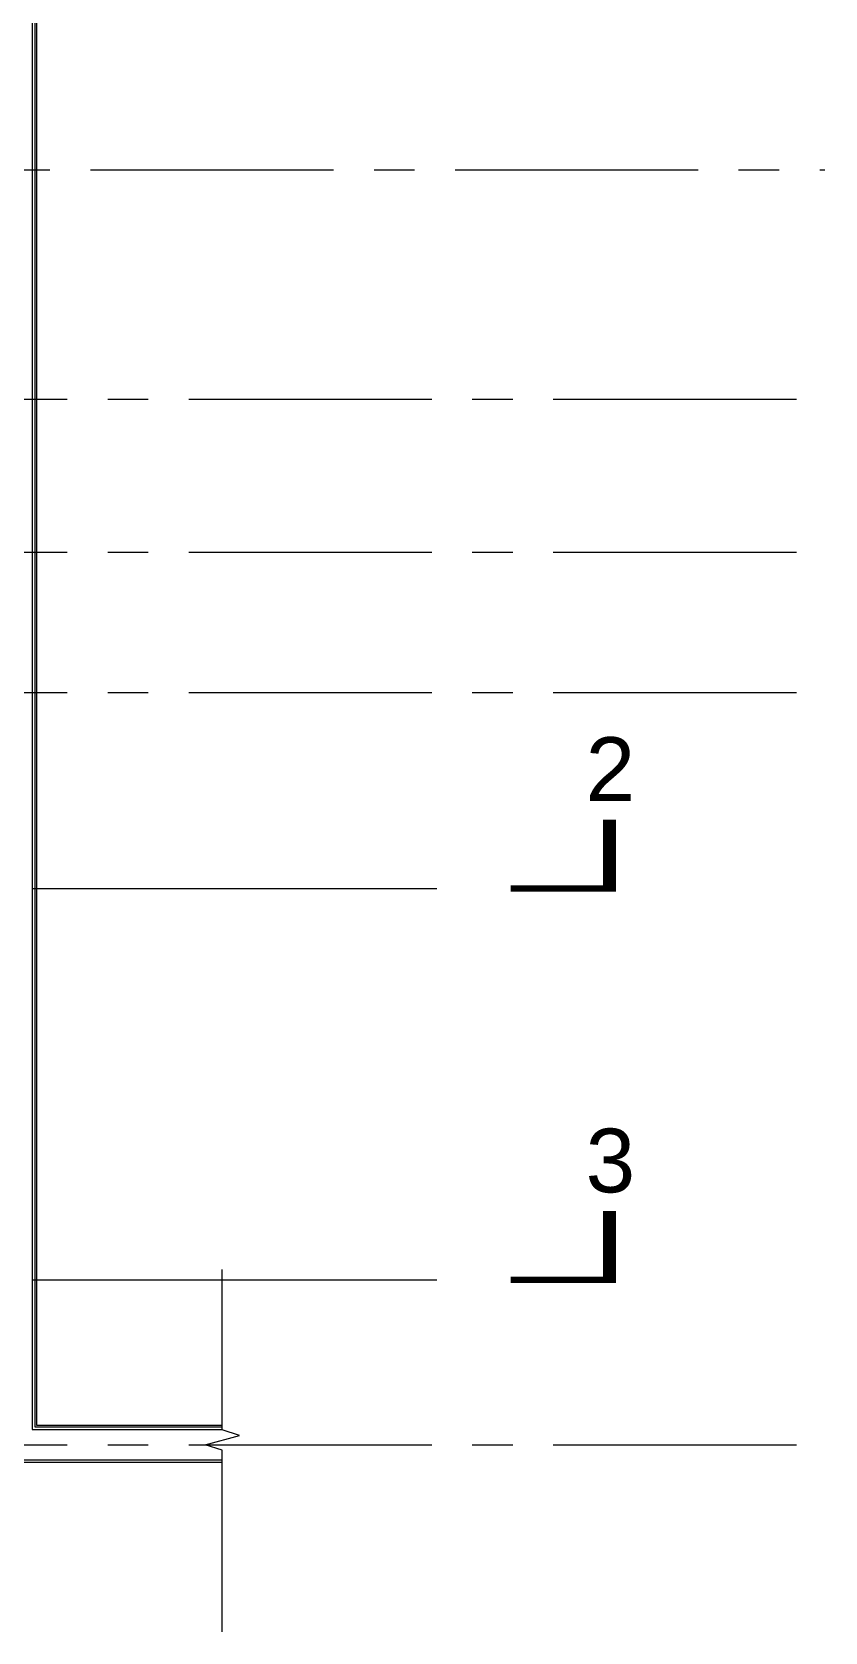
# Model space of a CAD drawing. Extents: x 296441 to 853063, y 459050 to 1117990.
# Drawn here: x 668218 to 674433, y 717844 to 730393 of the extents above; entities that cross this region are included whole.
import ezdxf
from ezdxf.enums import TextEntityAlignment as Align

# ---------------------------------------------------------------- set-up
doc = ezdxf.new("R2010")
doc.units = 0
doc.header["$LTSCALE"] = 1000
doc.linetypes.add('14-GRID$0$CENTER2', pattern=[28.575, 19.05, -3.175, 3.175, -3.175])
doc.linetypes.add('20-PLAN-FL01-P$0$HIDDEN2', pattern=[4.7625, 3.175, -1.5875])
for name, color, linetype in [('14-FL01-P$0$A-WALL-FNSH', 6, 'Continuous'), ('14-GRID$0$G-GRID', 9, '14-GRID$0$CENTER2'), ('14-PLAN-BS01-P$0$A-OVLK', 140, 'Continuous'), ('20-PLAN-FL01-P$0$A-ANNO-SYMB-BUBL', 74, 'Continuous'), ('20-PLAN-FL01-P$0$A-HDDN', 150, '20-PLAN-FL01-P$0$HIDDEN2'), ('20-PLAN-FL01-P$0$A-WALL', 1, 'Continuous'), ('20-PLAN-FL01-P$0$M3b-FL01$0$A-SECT-FNSH', 6, 'Continuous'), ('E4-FL01$0$A-WALL', 1, 'Continuous')]:
    doc.layers.add(name, color=color, linetype=linetype)
doc.styles.add('20-PLAN-FL01-P$0$GOA_02_Arial_1.00', font='arial.ttf')

msp = doc.modelspace()

# ---------------------------------------------------------------- linework, layer by layer
for points, const_width in [([(672743.5, 723651.3), (672743.5, 724216.3)], 100), ([(672793.8, 723676.5), (671968.8, 723676.5)], 50), ([(672743.5, 720581.5), (672743.5, 721146.5)], 100), ([(672793.8, 720606.6), (671968.8, 720606.6)], 50)]:
    msp.add_lwpolyline(points, dxfattribs=dict(const_width=const_width))
at = {"layer": '14-FL01-P$0$A-WALL-FNSH'}
for p, q in [((668238.5, 735087.6), (668238.5, 719452.6)), ((668238.5, 719452.6), (669709.3, 719452.6))]:
    msp.add_line(p, q, dxfattribs=at)
at = {"layer": '14-GRID$0$G-GRID', "color": 8, "ltscale": 0.1}
for p, q in [((620098.5, 729312.6), (674432.5, 729312.6)), ((595151, 727512.6), (674432.5, 727512.6)), ((595151, 726312.6), (674432.5, 726312.6)), ((595151, 725212.6), (674432.5, 725212.6)), ((595151, 719312.6), (674432.5, 719312.6))]:
    msp.add_line(p, q, dxfattribs=at)
at = {"layer": '14-PLAN-BS01-P$0$A-OVLK'}
for p, q in [((668253.5, 740267.6), (668253.5, 719467.6)), ((668253.5, 719467.6), (669709.3, 719467.6))]:
    msp.add_line(p, q, dxfattribs=at)
at = {"layer": '20-PLAN-FL01-P$0$A-ANNO-SYMB-BUBL', "extrusion": (2.39665e-05, -8.85548e-15, 1)}
for p, q in [((669709.3, 719429.4, 0), (669709.3, 720686.2, 0)), ((669574, 719312.6), (669844.7, 719386.2, 0)), ((669844.7, 719386.2, 0), (669709.3, 719429.4, 0)), ((669709.3, 719269.4, 0), (669574, 719312.6)), ((669709.3, 717844.1, 0), (669709.3, 719269.4, 0))]:
    msp.add_line(p, q, dxfattribs=at)
at = {"layer": '20-PLAN-FL01-P$0$A-HDDN'}
for p, q in [((596778.7, 723676.5), (672214.1, 723676.5)), ((596778.7, 720606.6), (672214.1, 720606.6))]:
    msp.add_line(p, q, dxfattribs=at)
at = {"layer": '20-PLAN-FL01-P$0$A-WALL', "color": 1}
for p, q in [((668218.5, 719432.6), (669709.3, 719432.6)), ((669709.3, 719192.6), (597408.9, 719192.6))]:
    msp.add_line(p, q, dxfattribs=at)
at = {"layer": '20-PLAN-FL01-P$0$M3b-FL01$0$A-SECT-FNSH'}
msp.add_line((669709.3, 719172.6), (597401.9, 719172.6), dxfattribs=at)
at = {"layer": 'E4-FL01$0$A-WALL'}
msp.add_line((668218.5, 740232.6), (668218.5, 719432.6), dxfattribs=at)

# ---------------------------------------------------------------- texts
at = {"style": '20-PLAN-FL01-P$0$GOA_02_Arial_1.00'}
for tag, p in [('2', (672750.7, 724612)), ('3', (672750.7, 721542.1))]:
    msp.add_attdef(tag, text='2', height=500, dxfattribs=at).set_placement(p, align=Align.MIDDLE_CENTER)

doc.saveas('drawing.dxf')
